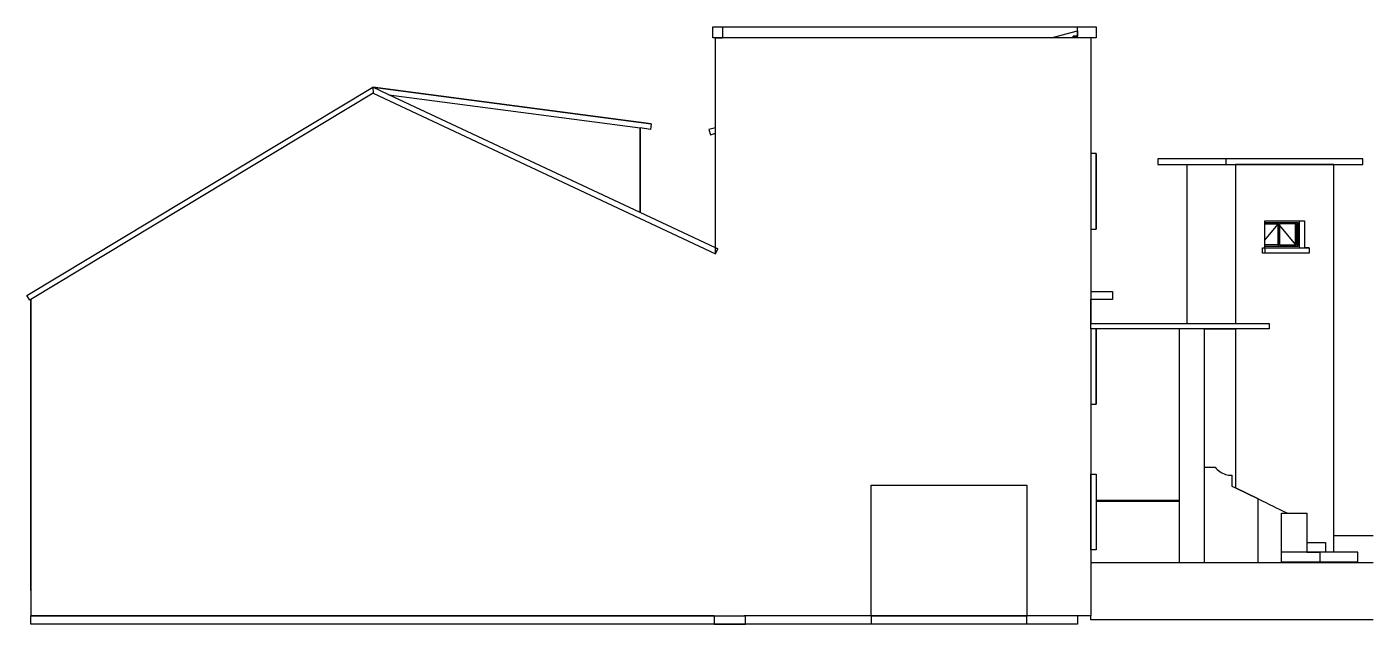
# Model space of a CAD drawing. Header units: metres. Extents: x 0.8 to 25.8, y 5 to 16.1.
import ezdxf

# ---------------------------------------------------------------- set-up
doc = ezdxf.new("R2010")
doc.units = ezdxf.units.M
for name, color, linetype in [('02_MURS_MAISON-F', 7, 'CONTINUOUS'), ('04_MENUISERIE-F', 7, 'CONTINUOUS'), ('07_DOUBLAGE-F', 7, 'CONTINUOUS'), ('22_COUVERTURE-F', 7, 'CONTINUOUS'), ('23_TN-F', 7, 'CONTINUOUS'), ('LAYER0-F', 7, 'CONTINUOUS'), ('Z_01_TOITURE-F', 7, 'CONTINUOUS'), ('Z_03_R-1-F', 7, 'CONTINUOUS'), ('Z_04_EXT_-F', 7, 'CONTINUOUS')]:
    doc.layers.add(name, color=color, linetype=linetype)

msp = doc.modelspace()

# ---------------------------------------------------------------- linework, layer by layer
at = {"layer": '02_MURS_MAISON-F', "color": 7}
for points in [[(13.554, 15.859), (13.554, 16.059)], [(13.554, 16.059), (20.677, 16.059)], [(13.739, 16.059), (13.739, 15.859)], [(20.327, 15.989), (20.327, 16.059)], [(20.677, 16.059), (20.677, 15.859)], [(13.739, 15.859), (13.554, 15.859)], [(13.607, 11.849), (13.607, 15.859)], [(13.607, 15.859), (13.739, 15.859)], [(20.677, 15.859), (13.739, 15.859)], [(20.577, 15.859), (20.577, 10.559)], [(7.246, 14.829), (0.886, 10.999)], [(7.541, 14.802), (12.207, 14.184)], [(12.207, 14.184), (12.207, 12.615)], [(12.207, 12.615), (12.207, 14.184)], [(20.677, 13.709), (20.577, 13.709)], [(20.677, 12.309), (20.677, 13.709)], [(20.677, 13.709), (20.677, 12.309)], [(20.577, 12.309), (20.677, 12.309)], [(20.577, 11.149), (20.977, 11.149)], [(20.977, 11.149), (20.977, 10.999)], [(0.886, 10.999), (0.886, 5.129)], [(20.977, 10.999), (20.577, 10.999)], [(20.577, 10.559), (20.577, 10.999)], [(20.677, 10.459), (20.577, 10.459)], [(20.577, 10.459), (20.577, 9.059)], [(20.677, 9.059), (20.677, 10.459)], [(20.677, 10.459), (20.677, 9.059)], [(20.577, 9.059), (20.677, 9.059)], [(20.577, 6.359), (20.577, 7.759)], [(20.577, 7.759), (20.677, 7.759)], [(20.577, 7.759), (20.577, 6.359)], [(20.677, 7.759), (20.677, 6.359)], [(16.497, 5.129), (16.497, 7.559)], [(16.497, 7.559), (19.387, 7.559)], [(19.387, 7.559), (19.387, 5.129)], [(20.677, 6.359), (20.577, 6.359)], [(20.577, 6.122), (20.577, 5.129)], [(0.886, 5.129), (14.137, 5.129)], [(13.582, 5.129), (0.886, 5.129)], [(19.387, 5.129), (16.497, 5.129)], [(16.497, 5.129), (19.387, 5.129)], [(20.577, 5.129), (20.327, 5.129)]]:
    msp.add_lwpolyline(points, dxfattribs=at)
at = {"layer": '04_MENUISERIE-F', "color": 7}
for points in [[(23.812, 12.431), (24.424, 12.431)], [(23.812, 12.403), (24.069, 12.403)], [(23.812, 12.101), (24.051, 12.393)], [(24.051, 12.403), (24.051, 12.014)], [(24.069, 12.403), (24.069, 12.014)], [(24.395, 12.403), (24.085, 12.403)], [(24.085, 12.403), (24.085, 12.014)], [(24.085, 12.372), (24.377, 12.014)], [(24.377, 12.014), (24.377, 12.403)], [(24.377, 12.403), (24.395, 12.403)], [(24.395, 12.014), (24.395, 12.403)], [(24.42, 11.987), (24.42, 12.431)], [(24.424, 12.431), (24.42, 12.431)], [(24.424, 12.431), (24.424, 11.987)], [(24.069, 12.014), (23.812, 12.014)], [(24.051, 12.014), (24.069, 12.014)], [(24.085, 12.014), (24.395, 12.014)], [(24.424, 11.987), (23.812, 11.987)]]:
    msp.add_lwpolyline(points, dxfattribs=at)
at = {"layer": '07_DOUBLAGE-F', "color": 7}
for points in [[(16.497, 5.129), (14.137, 5.129)], [(20.327, 5.129), (19.387, 5.129)]]:
    msp.add_lwpolyline(points, dxfattribs=at)
at = {"layer": '22_COUVERTURE-F', "color": 7}
for points in [[(19.842, 15.859), (20.327, 15.989)], [(20.327, 15.885), (20.247, 15.864), (20.228, 15.859)], [(20.327, 15.989), (20.327, 15.885)], [(20.327, 15.887), (20.327, 15.989)], [(0.816, 11.073), (7.241, 14.942), (12.412, 14.258)], [(7.241, 14.942), (7.246, 14.829)], [(13.649, 11.939), (13.607, 11.959), (12.207, 12.615), (7.541, 14.802), (7.241, 14.942)], [(12.412, 14.258), (7.241, 14.942)], [(7.246, 14.829), (13.607, 11.849)], [(12.412, 14.258), (12.4, 14.158)], [(12.4, 14.158), (12.207, 14.184)], [(13.607, 14.188), (13.484, 14.155)], [(13.484, 14.155), (13.51, 14.059)], [(13.51, 14.059), (13.607, 14.085)], [(13.607, 11.959), (13.649, 11.939)], [(13.607, 11.849), (13.649, 11.939)], [(0.867, 10.988), (0.816, 11.073)], [(0.886, 10.999), (0.867, 10.988)]]:
    msp.add_lwpolyline(points, dxfattribs=at)
at = {"layer": '23_TN-F', "color": 7}
for points in [[(20.577, 6.122), (25.82, 6.122)], [(20.577, 5.057), (20.577, 5.129)], [(24.187, 5.057), (20.577, 5.057)], [(25.093, 5.057), (24.41, 5.057)]]:
    msp.add_lwpolyline(points, dxfattribs=at)
at = {"layer": 'LAYER0-F', "color": 7}
for points in [[(0.886, 5.599), (0.886, 10.999)], [(20.677, 7.259), (22.217, 7.259)], [(20.577, 6.359), (20.577, 6.122)]]:
    msp.add_lwpolyline(points, dxfattribs=at)
at = {"layer": 'Z_01_TOITURE-F', "color": 7}
for points in [[(20.327, 15.887), (20.247, 15.887)], [(20.247, 15.887), (20.247, 15.859)], [(20.247, 15.864), (20.247, 15.887)], [(20.327, 15.859), (20.327, 15.885)]]:
    msp.add_lwpolyline(points, dxfattribs=at)
at = {"layer": 'Z_03_R-1-F', "color": 7}
for points in [[(0.886, 4.979), (0.886, 5.129)], [(13.582, 5.129), (13.582, 4.979)], [(14.165, 4.979), (14.165, 5.129)], [(16.497, 5.129), (16.497, 4.979)], [(19.387, 4.979), (19.387, 5.129)], [(20.327, 5.129), (20.327, 4.979)], [(20.327, 4.979), (0.886, 4.979)], [(13.582, 4.979), (14.165, 4.979)]]:
    msp.add_lwpolyline(points, dxfattribs=at)
at = {"layer": 'Z_04_EXT_-F', "color": 7}
for points in [[(25.629, 13.609), (21.823, 13.609)], [(21.823, 13.609), (21.823, 13.509)], [(21.823, 13.509), (23.265, 13.509)], [(22.36, 13.509), (22.36, 10.559)], [(23.084, 13.609), (23.084, 13.509)], [(23.265, 13.509), (23.265, 10.559)], [(23.265, 13.509), (25.629, 13.509)], [(25.093, 13.509), (23.265, 13.509)], [(25.093, 6.314), (25.093, 13.509)], [(25.629, 13.509), (25.629, 13.609)], [(23.812, 11.959), (23.812, 12.459)], [(23.812, 12.459), (24.547, 12.459)], [(24.449, 12.459), (24.449, 11.959)], [(24.547, 12.459), (24.547, 11.959)], [(23.767, 11.859), (23.767, 11.959)], [(23.767, 11.959), (24.547, 11.959)], [(24.636, 11.859), (23.767, 11.859)], [(23.811, 11.959), (23.811, 11.859)], [(24.547, 11.959), (24.636, 11.959)], [(24.636, 11.959), (24.547, 11.959)], [(24.636, 11.959), (24.636, 11.859)], [(20.577, 10.459), (20.577, 10.559)], [(20.577, 10.559), (23.887, 10.559)], [(23.887, 10.559), (23.887, 10.459)], [(23.887, 10.459), (20.677, 10.459)], [(22.217, 10.459), (22.217, 6.122)], [(22.687, 6.122), (22.687, 10.459)], [(22.687, 10.459), (23.265, 10.459)], [(23.265, 10.459), (23.265, 7.506)], [(20.577, 9.059), (20.577, 7.759)], [(22.687, 7.889), (22.887, 7.889)], [(22.887, 7.889), (22.906, 7.866), (22.927, 7.845), (22.949, 7.826), (22.973, 7.808), (22.998, 7.792), (23.024, 7.778), (23.052, 7.766), (23.079, 7.756), (23.108, 7.749), (23.137, 7.743), (23.167, 7.74), (23.197, 7.739)], [(23.197, 7.739), (23.197, 7.539)], [(23.197, 7.539), (23.265, 7.506), (23.687, 7.301), (23.759, 7.266), (23.829, 7.232), (23.897, 7.199), (23.962, 7.168), (24.022, 7.138), (24.076, 7.112), (24.123, 7.089), (24.163, 7.07), (24.195, 7.054), (24.218, 7.043), (24.232, 7.036), (24.237, 7.034)], [(23.687, 7.301), (23.265, 7.506)], [(22.217, 7.274), (20.677, 7.274)], [(22.217, 7.259), (22.217, 7.274)], [(23.687, 6.122), (23.687, 7.301)], [(24.117, 6.122), (24.117, 7.034)], [(24.117, 7.034), (24.587, 7.034)], [(24.587, 7.034), (24.587, 6.314)], [(25.093, 6.621), (25.82, 6.621)], [(25.537, 6.314), (24.117, 6.314)], [(24.587, 6.494), (24.937, 6.494)], [(24.587, 6.314), (24.835, 6.314)], [(24.835, 6.134), (24.835, 6.314)], [(24.937, 6.494), (24.937, 6.314)], [(25.537, 6.134), (25.537, 6.314)], [(24.117, 6.134), (25.537, 6.134)], [(24.587, 6.134), (24.587, 6.122)], [(25.093, 6.134), (25.093, 6.122)], [(24.41, 5.057), (24.187, 5.057)], [(25.82, 5.057), (25.093, 5.057)]]:
    msp.add_lwpolyline(points, dxfattribs=at)

doc.saveas('drawing.dxf')
